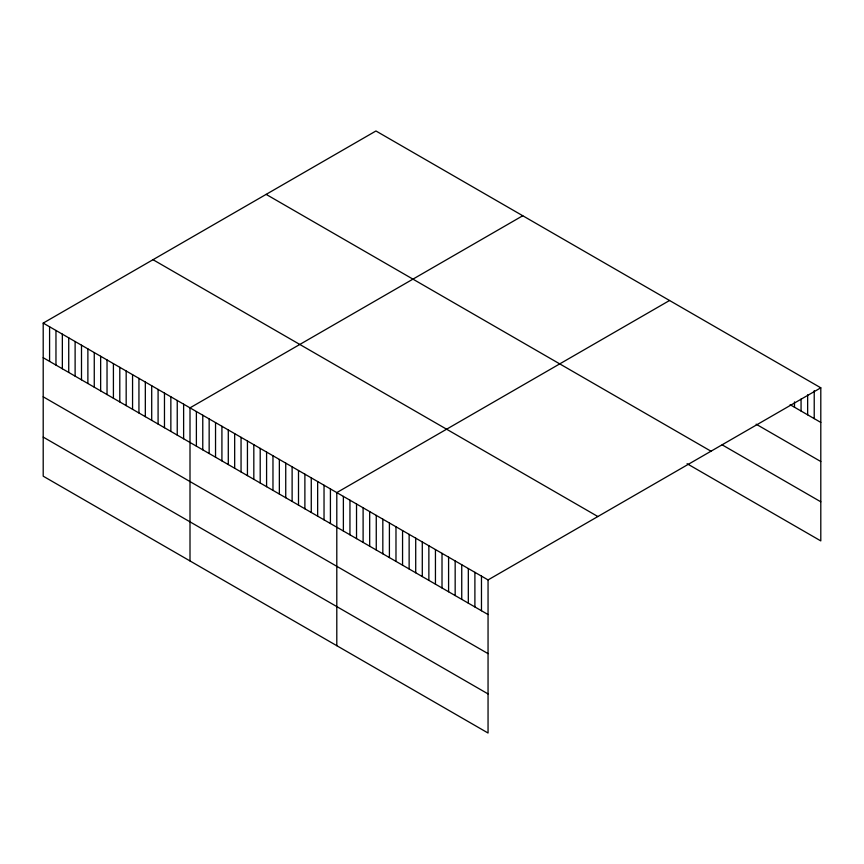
<?xml version="1.0" encoding="UTF-8"?>
<svg xmlns="http://www.w3.org/2000/svg" width="864" height="864" viewBox="0 0 864 864"><rect width="100%" height="100%" fill="white"/><g stroke="black" fill="none" stroke-linecap="round" stroke-linejoin="round"><path stroke-width="1.3" d="M43.2 323.093L488.052 579.928L488.052 733.018L43.2 476.183L43.2 323.093L375.948 130.982L820.8 387.817L820.8 540.907L687.085 463.709M522.752 215.741L190.004 407.851L190.004 560.941M669.557 300.488L336.798 492.599L336.798 645.7M488.052 579.928L820.8 387.817M790.117 404.708L820.8 422.42M756.14 424.192L820.8 461.527M722.164 444.852L820.8 501.811M266.144 194.378L710.996 451.213M153.004 259.697L597.856 516.532M43.2 357.707L488.052 614.542M43.2 396.803L488.052 653.638M43.2 437.087L488.052 693.922M814.223 390.668L814.223 418.63M807.646 394.859L807.646 414.828M801.068 399.049L801.068 411.037M794.491 401.911L794.491 407.236M481.475 576.126L481.475 610.74M474.898 572.335L474.898 606.949M468.32 568.534L468.32 603.148M461.743 564.743L461.743 599.346M455.166 560.941L455.166 595.555M448.589 557.15L448.589 591.754M442.012 553.349L442.012 587.963M435.445 549.558L435.445 584.161M428.868 545.756L428.868 580.37M422.291 541.955L422.291 576.569M415.714 538.164L415.714 572.778M409.136 534.362L409.136 568.976M402.559 530.572L402.559 565.186M395.982 526.77L395.982 561.384M389.405 522.979L389.405 557.582M382.828 519.178L382.828 553.792M376.261 515.387L376.261 549.99M369.684 511.585L369.684 546.199M363.107 507.794L363.107 542.398M356.53 503.993L356.53 538.607M349.952 500.202L349.952 534.805M343.375 496.4L343.375 531.014M330.415 488.916L330.415 523.53M324.032 485.233L324.032 519.847M317.65 481.55L317.65 516.164M311.267 477.868L311.267 512.471M304.884 474.174L304.884 508.788M298.501 470.491L298.501 505.105M292.118 466.808L292.118 501.422M285.736 463.126L285.736 497.74M279.353 459.443L279.353 494.046M272.97 455.749L272.97 490.363M266.587 452.066L266.587 486.68M260.204 448.384L260.204 482.998M253.822 444.701L253.822 479.315M247.439 441.018L247.439 475.621M241.056 437.324L241.056 471.938M234.673 433.642L234.673 468.256M228.29 429.959L228.29 464.573M221.918 426.276L221.918 460.89M215.536 422.593L215.536 457.196M209.153 418.9L209.153 453.514M202.77 415.217L202.77 449.831M196.387 411.534L196.387 446.148M183.622 404.168L183.622 438.772M177.239 400.475L177.239 435.089M170.856 396.792L170.856 431.406M164.473 393.109L164.473 427.723M158.09 389.426L158.09 424.04M151.708 385.744L151.708 420.347M145.325 382.05L145.325 416.664M138.942 378.367L138.942 412.981M132.559 374.684L132.559 409.298M126.176 371.002L126.176 405.616M119.794 367.319L119.794 401.922M113.411 363.625L113.411 398.239M107.028 359.942L107.028 394.556M100.645 356.26L100.645 390.874M94.262 352.577L94.262 387.191M87.88 348.894L87.88 383.497M81.497 345.2L81.497 379.814M75.114 341.518L75.114 376.132M68.731 337.835L68.731 372.449M62.348 334.152L62.348 368.766M55.966 330.469L55.966 365.072M49.583 326.776L49.583 361.39"/></g></svg>
